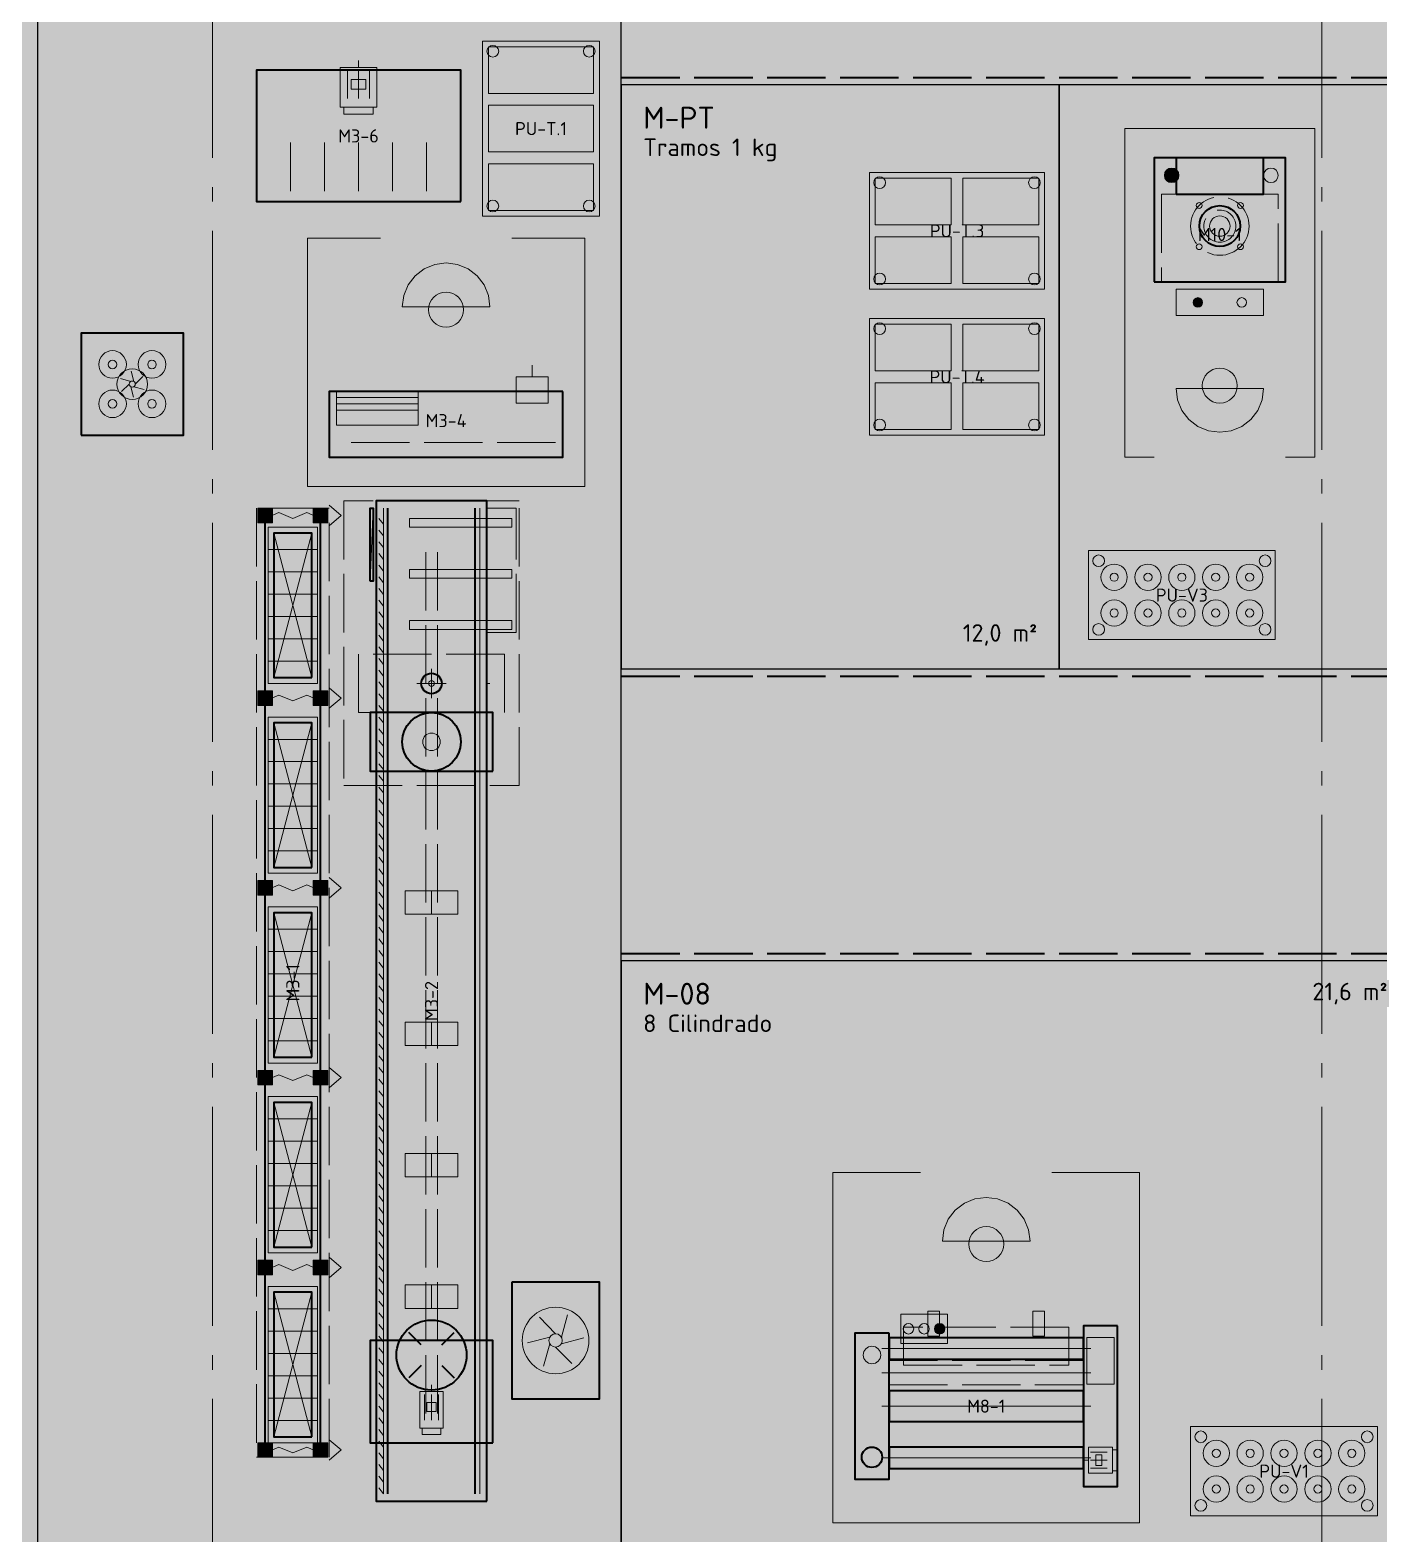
# Model space of a CAD drawing. Header units: millimetres. Extents: x 0 to 1189, y 0 to 841.
# Drawn here: x 222.5 to 314.9, y 510.8 to 613.8 of the extents above; entities that cross this region are included whole.
import ezdxf
from ezdxf.enums import TextEntityAlignment as Align

# ---------------------------------------------------------------- set-up
doc = ezdxf.new("R2010")
doc.units = ezdxf.units.MM
doc.linetypes.add('IRAM-E-TRAZOS', pattern=[5, 4, -1])
doc.linetypes.add('IRAM-F-TRAZO-PUNTO', pattern=[20, 15, -2, 1, -2])
for name, color, linetype, lineweight, true_color in [('A-AREA-TRABAJO', 30, 'CONTINUOUS', 13, 0xeb963c), ('A-EQUIPO', 30, 'CONTINUOUS', 35, 0xe67800), ('A-PASILLO', 2, 'IRAM-E-TRAZOS', 35, 0xd7a500)]:
    doc.layers.add(name, color=color, linetype=linetype, lineweight=lineweight, true_color=true_color)
for name, color, linetype, lineweight in [('A-EJE', 1, 'IRAM-F-TRAZO-PUNTO', 18), ('A-EQUIPO-FINO', 8, 'CONTINUOUS', 13), ('A-EQUIPO-OCULTO', 8, 'IRAM-E-TRAZOS', 13), ('A-EQUIPO-RELLENO', 9, 'CONTINUOUS', 13), ('A-OPERARIO', 6, 'CONTINUOUS', 18), ('A-RELLENO', 9, 'CONTINUOUS', 13), ('A-SECTOR', 1, 'CONTINUOUS', 25), ('A-SECTOR-TXT', 1, 'CONTINUOUS', 25), ('A-SEGURIDAD', 1, 'IRAM-E-TRAZOS', 18), ('A-TEXTO', 7, 'CONTINUOUS', 18)]:
    doc.layers.add(name, color=color, linetype=linetype, lineweight=lineweight)
doc.styles.add('ISO3098', font='isocpeur.ttf')

msp = doc.modelspace()

# ---------------------------------------------------------------- hatches: boundary and pattern name
at = {"layer": 'A-EQUIPO-RELLENO', "true_color": 0xeeeeee}
h = msp.add_hatch(color=7, dxfattribs=at)
h.dxf.hatch_style = 1
h.paths.add_polyline_path([(253.5, 601), (261.5, 601), (261.5, 613), (253.5, 613)])
at = {"layer": 'A-EQUIPO-RELLENO', "true_color": 0xfaecc8}
h = msp.add_hatch(color=7, dxfattribs=at)
h.dxf.hatch_style = 1
h.paths.add_polyline_path([(253.9, 609.4), (261.1, 609.4), (261.1, 612.6), (253.9, 612.6)])
at = {"layer": 'A-EQUIPO-RELLENO', "true_color": 0xd7e1d7}
h = msp.add_hatch(color=7, dxfattribs=at)
h.dxf.hatch_style = 1
h.paths.add_polyline_path([(252, 602), (252, 611), (238, 611), (238, 602)])
at = {"layer": 'A-EQUIPO-RELLENO', "true_color": 0xcdd0d4}
h = msp.add_hatch(color=7, dxfattribs=at)
h.dxf.hatch_style = 1
h.paths.add_polyline_path([(246.25, 608.48), (246.25, 611.18), (243.75, 611.18), (243.75, 608.48)])
at = {"layer": 'A-EQUIPO-RELLENO', "true_color": 0xfaecc8}
h = msp.add_hatch(color=7, dxfattribs=at)
h.dxf.hatch_style = 1
h.paths.add_polyline_path([(253.9, 605.4), (261.1, 605.4), (261.1, 608.6), (253.9, 608.6)])
at = {"layer": 'A-EQUIPO-RELLENO', "true_color": 0xeeeeee}
h = msp.add_hatch(color=7, dxfattribs=at)
h.dxf.hatch_style = 1
h.paths.add_polyline_path([(299.5, 596.5), (308.5, 596.5), (308.5, 605), (299.5, 605)])
at = {"layer": 'A-EQUIPO-RELLENO', "true_color": 0xcdd0d4}
h = msp.add_hatch(color=7, dxfattribs=at)
h.dxf.hatch_style = 1
h.paths.add_polyline_path([(301, 602.5), (307, 602.5), (307, 605), (301, 605)])
at = {"layer": 'A-EQUIPO-RELLENO', "true_color": 0xfaecc8}
h = msp.add_hatch(color=7, dxfattribs=at)
h.dxf.hatch_style = 1
h.paths.add_polyline_path([(253.9, 601.4), (261.1, 601.4), (261.1, 604.6), (253.9, 604.6)])
at = {"layer": 'A-EQUIPO-RELLENO', "true_color": 0xeeeeee}
h = msp.add_hatch(color=7, dxfattribs=at)
h.dxf.hatch_style = 1
h.paths.add_polyline_path([(280, 596), (292, 596), (292, 604), (280, 604)])
at = {"layer": 'A-EQUIPO-RELLENO', "true_color": 0xfaecc8}
h = msp.add_hatch(color=7, dxfattribs=at)
h.dxf.hatch_style = 1
h.paths.add_polyline_path([(280.4, 600.4), (285.6, 600.4), (285.6, 603.6), (280.4, 603.6)])
h = msp.add_hatch(color=7, dxfattribs=at)
h.dxf.hatch_style = 1
h.paths.add_polyline_path([(286.4, 600.4), (291.6, 600.4), (291.6, 603.6), (286.4, 603.6)])
at = {"layer": 'A-EQUIPO-RELLENO', "true_color": 0xffffff}
h = msp.add_hatch(color=7, dxfattribs=at)
h.dxf.hatch_style = 1
h.paths.add_polyline_path([(301.2, 603.8), (301.183, 603.929), (301.133, 604.05), (301.054, 604.154), (300.95, 604.233), (300.829, 604.283), (300.7, 604.3), (300.571, 604.283), (300.45, 604.233), (300.346, 604.154), (300.267, 604.05), (300.217, 603.929), (300.2, 603.8), (300.217, 603.671), (300.267, 603.55), (300.346, 603.446), (300.45, 603.367), (300.571, 603.317), (300.7, 603.3), (300.829, 603.317), (300.95, 603.367), (301.054, 603.446), (301.133, 603.55), (301.183, 603.671)])
at = {"layer": 'A-EQUIPO-RELLENO', "true_color": 0xfaecc8}
h = msp.add_hatch(color=7, dxfattribs=at)
h.dxf.hatch_style = 1
h.paths.add_polyline_path([(280.4, 596.4), (285.6, 596.4), (285.6, 599.6), (280.4, 599.6)])
h = msp.add_hatch(color=7, dxfattribs=at)
h.dxf.hatch_style = 1
h.paths.add_polyline_path([(286.4, 596.4), (291.6, 596.4), (291.6, 599.6), (286.4, 599.6)])
at = {"layer": 'A-EQUIPO-RELLENO', "true_color": 0xfae1f5}
h = msp.add_hatch(color=7, dxfattribs=at)
h.dxf.hatch_style = 1
h.paths.add_polyline_path([(254, 594.8), (253.898, 595.576), (253.598, 596.3), (253.121, 596.921), (252.5, 597.398), (251.776, 597.698), (251, 597.8), (250.224, 597.698), (249.5, 597.398), (248.879, 596.921), (248.402, 596.3), (248.102, 595.576), (248, 594.8), (254, 594.8)])
at = {"layer": 'A-EQUIPO-RELLENO', "true_color": 0xffffff}
h = msp.add_hatch(color=7, dxfattribs=at)
h.dxf.hatch_style = 1
h.paths.add_polyline_path([(249.8, 594.6), (249.841, 594.289), (249.961, 594), (250.151, 593.751), (250.4, 593.561), (250.689, 593.441), (251, 593.4), (251.311, 593.441), (251.6, 593.561), (251.849, 593.751), (252.039, 594), (252.159, 594.289), (252.2, 594.6), (252.159, 594.911), (252.039, 595.2), (251.849, 595.449), (251.6, 595.639), (251.311, 595.759), (251, 595.8), (250.689, 595.759), (250.4, 595.639), (250.151, 595.449), (249.961, 595.2), (249.841, 594.911)])
at = {"layer": 'A-EQUIPO-RELLENO', "true_color": 0xcdd0d4}
h = msp.add_hatch(color=7, dxfattribs=at)
h.dxf.hatch_style = 1
h.paths.add_polyline_path([(301, 594.2), (307, 594.2), (307, 596), (301, 596)])
at = {"layer": 'A-EQUIPO-RELLENO', "true_color": 0xdc2828}
h = msp.add_hatch(color=7, dxfattribs=at)
h.dxf.hatch_style = 1
h.paths.add_polyline_path([(302.824, 595.1), (302.813, 595.184), (302.781, 595.262), (302.729, 595.329), (302.662, 595.381), (302.584, 595.413), (302.5, 595.424), (302.416, 595.413), (302.338, 595.381), (302.271, 595.329), (302.219, 595.262), (302.187, 595.184), (302.176, 595.1), (302.187, 595.016), (302.219, 594.938), (302.271, 594.871), (302.338, 594.819), (302.416, 594.787), (302.5, 594.776), (302.584, 594.787), (302.662, 594.819), (302.729, 594.871), (302.781, 594.938), (302.813, 595.016)])
at = {"layer": 'A-EQUIPO-RELLENO', "true_color": 0xeeeeee}
h = msp.add_hatch(color=7, dxfattribs=at)
h.dxf.hatch_style = 1
h.paths.add_polyline_path([(280, 586), (292, 586), (292, 594), (280, 594)])
at = {"layer": 'A-EQUIPO-RELLENO', "true_color": 0xfaecc8}
h = msp.add_hatch(color=7, dxfattribs=at)
h.dxf.hatch_style = 1
h.paths.add_polyline_path([(280.4, 590.4), (285.6, 590.4), (285.6, 593.6), (280.4, 593.6)])
h = msp.add_hatch(color=7, dxfattribs=at)
h.dxf.hatch_style = 1
h.paths.add_polyline_path([(286.4, 590.4), (291.6, 590.4), (291.6, 593.6), (286.4, 593.6)])
at = {"layer": 'A-EQUIPO-RELLENO', "true_color": 0xe6e6dc}
h = msp.add_hatch(color=7, dxfattribs=at)
h.dxf.hatch_style = 1
h.paths.add_polyline_path([(226, 586), (233, 586), (233, 593), (226, 593)])
at = {"layer": 'A-EQUIPO-RELLENO', "true_color": 0xffffff}
h = msp.add_hatch(color=7, dxfattribs=at)
h.dxf.hatch_style = 1
h.paths.add_polyline_path([(305.2, 589.4), (305.159, 589.711), (305.039, 590), (304.849, 590.249), (304.6, 590.439), (304.311, 590.559), (304, 590.6), (303.689, 590.559), (303.4, 590.439), (303.151, 590.249), (302.961, 590), (302.841, 589.711), (302.8, 589.4), (302.841, 589.089), (302.961, 588.8), (303.151, 588.551), (303.4, 588.361), (303.689, 588.241), (304, 588.2), (304.311, 588.241), (304.6, 588.361), (304.849, 588.551), (305.039, 588.8), (305.159, 589.089)])
at = {"layer": 'A-EQUIPO-RELLENO', "true_color": 0xcdd0d4}
h = msp.add_hatch(color=7, dxfattribs=at)
h.dxf.hatch_style = 1
h.paths.add_polyline_path([(258, 590), (255.8, 590), (255.8, 588.2), (258, 588.2)])
at = {"layer": 'A-EQUIPO-RELLENO', "true_color": 0xfaecc8}
h = msp.add_hatch(color=7, dxfattribs=at)
h.dxf.hatch_style = 1
h.paths.add_polyline_path([(280.4, 586.4), (285.6, 586.4), (285.6, 589.6), (280.4, 589.6)])
h = msp.add_hatch(color=7, dxfattribs=at)
h.dxf.hatch_style = 1
h.paths.add_polyline_path([(286.4, 586.4), (291.6, 586.4), (291.6, 589.6), (286.4, 589.6)])
at = {"layer": 'A-EQUIPO-RELLENO', "true_color": 0xfae1f5}
h = msp.add_hatch(color=7, dxfattribs=at)
h.dxf.hatch_style = 1
h.paths.add_polyline_path([(301, 589.2), (301.102, 588.424), (301.402, 587.7), (301.879, 587.079), (302.5, 586.602), (303.224, 586.302), (304, 586.2), (304.776, 586.302), (305.5, 586.602), (306.121, 587.079), (306.598, 587.7), (306.898, 588.424), (307, 589.2), (301, 589.2)])
at = {"layer": 'A-EQUIPO-RELLENO', "true_color": 0xeedec0}
h = msp.add_hatch(color=7, dxfattribs=at)
h.dxf.hatch_style = 1
h.paths.add_polyline_path([(259, 589), (243, 589), (243, 584.5), (259, 584.5)])
at = {"layer": 'A-EQUIPO-RELLENO', "true_color": 0x969ba0}
h = msp.add_hatch(color=7, dxfattribs=at)
h.dxf.hatch_style = 1
h.paths.add_polyline_path([(239.1, 580), (239.1, 581), (238.1, 581), (238.1, 580)])
h = msp.add_hatch(color=7, dxfattribs=at)
h.dxf.hatch_style = 1
h.paths.add_polyline_path([(242.9, 580), (242.9, 581), (241.9, 581), (241.9, 580)])
at = {"layer": 'A-EQUIPO-RELLENO', "true_color": 0xcdd0d4}
h = msp.add_hatch(color=7, dxfattribs=at)
h.dxf.hatch_style = 1
h.paths.add_polyline_path([(245.8, 576), (245.8, 581), (246, 581), (246, 576)])
at = {"layer": 'A-EQUIPO-RELLENO', "true_color": 0xeeeeee}
h = msp.add_hatch(color=7, dxfattribs=at)
h.dxf.hatch_style = 1
h.paths.add_polyline_path([(253.8, 513), (253.8, 581.5), (246.2, 581.5), (246.2, 513)])
at = {"layer": 'A-EQUIPO-RELLENO', "true_color": 0xcdd0d4}
h = msp.add_hatch(color=7, dxfattribs=at)
h.dxf.hatch_style = 1
h.paths.add_polyline_path([(255.5, 579.7), (255.5, 580.3), (248.5, 580.3), (248.5, 579.7)])
at = {"layer": 'A-EQUIPO-RELLENO', "true_color": 0xeedec0}
h = msp.add_hatch(color=7, dxfattribs=at)
h.dxf.hatch_style = 1
h.paths.add_polyline_path([(242.2, 569), (242.2, 579.7), (238.8, 579.7), (238.8, 569)])
at = {"layer": 'A-EQUIPO-RELLENO', "true_color": 0xeeeeee}
h = msp.add_hatch(color=7, dxfattribs=at)
h.dxf.hatch_style = 1
h.paths.add_polyline_path([(295, 572), (307.8, 572), (307.8, 578.1), (295, 578.1)])
at = {"layer": 'A-EQUIPO-RELLENO', "true_color": 0xcdd0d4}
h = msp.add_hatch(color=7, dxfattribs=at)
h.dxf.hatch_style = 1
h.paths.add_polyline_path([(255.5, 576.2), (255.5, 576.8), (248.5, 576.8), (248.5, 576.2)])
h = msp.add_hatch(color=7, dxfattribs=at)
h.dxf.hatch_style = 1
h.paths.add_polyline_path([(255.5, 572.7), (255.5, 573.3), (248.5, 573.3), (248.5, 572.7)])
at = {"layer": 'A-EQUIPO-RELLENO', "true_color": 0xe2e7ee}
h = msp.add_hatch(color=7, dxfattribs=at)
h.dxf.hatch_style = 1
h.paths.add_polyline_path([(255, 567), (255, 571), (245, 571), (245, 567)])
at = {"layer": 'A-EQUIPO-RELLENO', "true_color": 0x969ba0}
h = msp.add_hatch(color=7, dxfattribs=at)
h.dxf.hatch_style = 1
h.paths.add_polyline_path([(239.1, 567.5), (239.1, 568.5), (238.1, 568.5), (238.1, 567.5)])
h = msp.add_hatch(color=7, dxfattribs=at)
h.dxf.hatch_style = 1
h.paths.add_polyline_path([(242.9, 567.5), (242.9, 568.5), (241.9, 568.5), (241.9, 567.5)])
at = {"layer": 'A-EQUIPO-RELLENO', "true_color": 0xeedec0}
h = msp.add_hatch(color=7, dxfattribs=at)
h.dxf.hatch_style = 1
h.paths.add_polyline_path([(242.2, 556), (242.2, 566.7), (238.8, 566.7), (238.8, 556)])
at = {"layer": 'A-EQUIPO-RELLENO', "true_color": 0xcdd0d4}
h = msp.add_hatch(color=7, dxfattribs=at)
h.dxf.hatch_style = 1
h.paths.add_polyline_path([(254.2, 563), (254.2, 567), (245.8, 567), (245.8, 563)])
at = {"layer": 'A-EQUIPO-RELLENO', "true_color": 0x969ba0}
h = msp.add_hatch(color=7, dxfattribs=at)
h.dxf.hatch_style = 1
h.paths.add_polyline_path([(239.1, 554.5), (239.1, 555.5), (238.1, 555.5), (238.1, 554.5)])
h = msp.add_hatch(color=7, dxfattribs=at)
h.dxf.hatch_style = 1
h.paths.add_polyline_path([(242.9, 554.5), (242.9, 555.5), (241.9, 555.5), (241.9, 554.5)])
at = {"layer": 'A-EQUIPO-RELLENO', "true_color": 0xcdd0d4}
h = msp.add_hatch(color=7, dxfattribs=at)
h.dxf.hatch_style = 1
h.paths.add_polyline_path([(251.8, 553.2), (251.8, 554.8), (248.2, 554.8), (248.2, 553.2)])
at = {"layer": 'A-EQUIPO-RELLENO', "true_color": 0xeedec0}
h = msp.add_hatch(color=7, dxfattribs=at)
h.dxf.hatch_style = 1
h.paths.add_polyline_path([(242.2, 543), (242.2, 553.7), (238.8, 553.7), (238.8, 543)])
at = {"layer": 'A-EQUIPO-RELLENO', "true_color": 0xcdd0d4}
h = msp.add_hatch(color=7, dxfattribs=at)
h.dxf.hatch_style = 1
h.paths.add_polyline_path([(251.8, 544.2), (251.8, 545.8), (248.2, 545.8), (248.2, 544.2)])
at = {"layer": 'A-EQUIPO-RELLENO', "true_color": 0x969ba0}
h = msp.add_hatch(color=7, dxfattribs=at)
h.dxf.hatch_style = 1
h.paths.add_polyline_path([(239.1, 541.5), (239.1, 542.5), (238.1, 542.5), (238.1, 541.5)])
h = msp.add_hatch(color=7, dxfattribs=at)
h.dxf.hatch_style = 1
h.paths.add_polyline_path([(242.9, 541.5), (242.9, 542.5), (241.9, 542.5), (241.9, 541.5)])
at = {"layer": 'A-EQUIPO-RELLENO', "true_color": 0xeedec0}
h = msp.add_hatch(color=7, dxfattribs=at)
h.dxf.hatch_style = 1
h.paths.add_polyline_path([(242.2, 530), (242.2, 540.7), (238.8, 540.7), (238.8, 530)])
at = {"layer": 'A-EQUIPO-RELLENO', "true_color": 0xcdd0d4}
h = msp.add_hatch(color=7, dxfattribs=at)
h.dxf.hatch_style = 1
h.paths.add_polyline_path([(251.8, 535.2), (251.8, 536.8), (248.2, 536.8), (248.2, 535.2)])
at = {"layer": 'A-EQUIPO-RELLENO', "true_color": 0xfae1f5}
h = msp.add_hatch(color=7, dxfattribs=at)
h.dxf.hatch_style = 1
h.paths.add_polyline_path([(291, 530.8), (290.898, 531.576), (290.598, 532.3), (290.121, 532.921), (289.5, 533.398), (288.776, 533.698), (288, 533.8), (287.224, 533.698), (286.5, 533.398), (285.879, 532.921), (285.402, 532.3), (285.102, 531.576), (285, 530.8), (291, 530.8)])
at = {"layer": 'A-EQUIPO-RELLENO', "true_color": 0xffffff}
h = msp.add_hatch(color=7, dxfattribs=at)
h.dxf.hatch_style = 1
h.paths.add_polyline_path([(286.8, 530.6), (286.841, 530.289), (286.961, 530), (287.151, 529.751), (287.4, 529.561), (287.689, 529.441), (288, 529.4), (288.311, 529.441), (288.6, 529.561), (288.849, 529.751), (289.039, 530), (289.159, 530.289), (289.2, 530.6), (289.159, 530.911), (289.039, 531.2), (288.849, 531.449), (288.6, 531.639), (288.311, 531.759), (288, 531.8), (287.689, 531.759), (287.4, 531.639), (287.151, 531.449), (286.961, 531.2), (286.841, 530.911)])
at = {"layer": 'A-EQUIPO-RELLENO', "true_color": 0x969ba0}
h = msp.add_hatch(color=7, dxfattribs=at)
h.dxf.hatch_style = 1
h.paths.add_polyline_path([(239.1, 528.5), (239.1, 529.5), (238.1, 529.5), (238.1, 528.5)])
h = msp.add_hatch(color=7, dxfattribs=at)
h.dxf.hatch_style = 1
h.paths.add_polyline_path([(242.9, 528.5), (242.9, 529.5), (241.9, 529.5), (241.9, 528.5)])
at = {"layer": 'A-EQUIPO-RELLENO', "true_color": 0xeedec0}
h = msp.add_hatch(color=7, dxfattribs=at)
h.dxf.hatch_style = 1
h.paths.add_polyline_path([(242.2, 517), (242.2, 527.7), (238.8, 527.7), (238.8, 517)])
at = {"layer": 'A-EQUIPO-RELLENO', "true_color": 0xcdd0d4}
h = msp.add_hatch(color=7, dxfattribs=at)
h.dxf.hatch_style = 1
h.paths.add_polyline_path([(251.8, 526.2), (251.8, 527.8), (248.2, 527.8), (248.2, 526.2)])
at = {"layer": 'A-EQUIPO-RELLENO', "true_color": 0xd7e6f5}
h = msp.add_hatch(color=7, dxfattribs=at)
h.dxf.hatch_style = 1
h.paths.add_polyline_path([(255.5, 528), (255.5, 520), (261.5, 520), (261.5, 528)])
at = {"layer": 'A-EQUIPO-RELLENO', "true_color": 0xcdd0d4}
h = msp.add_hatch(color=7, dxfattribs=at)
h.dxf.hatch_style = 1
h.paths.add_polyline_path([(285.34, 525.8), (282.14, 525.8), (282.14, 523.8), (285.34, 523.8)])
h = msp.add_hatch(color=7, dxfattribs=at)
h.dxf.hatch_style = 1
h.paths.add_polyline_path([(284.8, 526), (284, 526), (284, 524.284), (284.8, 524.284)])
h = msp.add_hatch(color=7, dxfattribs=at)
h.dxf.hatch_style = 1
h.paths.add_polyline_path([(292, 526), (291.2, 526), (291.2, 524.284), (292, 524.284)])
h = msp.add_hatch(color=7, dxfattribs=at)
h.dxf.hatch_style = 1
h.paths.add_polyline_path([(281.34, 524.5), (279, 524.5), (279, 514.5), (281.34, 514.5)])
at = {"layer": 'A-EQUIPO-RELLENO', "true_color": 0xdc2828}
h = msp.add_hatch(color=7, dxfattribs=at)
h.dxf.hatch_style = 1
h.paths.add_polyline_path([(284.447, 524.8), (284.459, 524.707), (284.495, 524.62), (284.552, 524.545), (284.627, 524.488), (284.713, 524.452), (284.807, 524.44), (284.9, 524.452), (284.987, 524.488), (285.061, 524.545), (285.118, 524.62), (285.154, 524.707), (285.167, 524.8), (285.154, 524.893), (285.118, 524.98), (285.061, 525.055), (284.987, 525.112), (284.9, 525.148), (284.807, 525.16), (284.713, 525.148), (284.627, 525.112), (284.552, 525.055), (284.495, 524.98), (284.459, 524.893)])
at = {"layer": 'A-EQUIPO-RELLENO', "true_color": 0xcdd0d4}
h = msp.add_hatch(color=7, dxfattribs=at)
h.dxf.hatch_style = 1
h.paths.add_polyline_path([(297, 525), (294.66, 525), (294.66, 514), (297, 514)])
h = msp.add_hatch(color=7, dxfattribs=at)
h.dxf.hatch_style = 1
h.paths.add_polyline_path([(254.2, 517), (254.2, 524), (245.8, 524), (245.8, 517)])
at = {"layer": 'A-EQUIPO-RELLENO', "true_color": 0xeeeeee}
h = msp.add_hatch(color=7, dxfattribs=at)
h.dxf.hatch_style = 1
h.paths.add_polyline_path([(294.66, 524.18), (281.34, 524.18), (281.34, 522.724), (294.66, 522.724)])
h = msp.add_hatch(color=7, dxfattribs=at)
h.dxf.hatch_style = 1
h.paths.add_polyline_path([(296.766, 524.2), (294.894, 524.2), (294.894, 521), (296.766, 521)])
at = {"layer": 'A-EQUIPO-RELLENO', "true_color": 0xcdd0d4}
h = msp.add_hatch(color=7, dxfattribs=at)
h.dxf.hatch_style = 1
h.paths.add_polyline_path([(250.8, 518), (250.8, 520.5), (249.2, 520.5), (249.2, 518)])
at = {"layer": 'A-EQUIPO-RELLENO', "true_color": 0xe2e7ee}
h = msp.add_hatch(color=7, dxfattribs=at)
h.dxf.hatch_style = 1
h.paths.add_polyline_path([(294.66, 520.54), (281.34, 520.54), (281.34, 518.46), (294.66, 518.46)])
at = {"layer": 'A-EQUIPO-RELLENO', "true_color": 0xeeeeee}
h = msp.add_hatch(color=7, dxfattribs=at)
h.dxf.hatch_style = 1
h.paths.add_polyline_path([(302, 512), (314.8, 512), (314.8, 518.1), (302, 518.1)])
at = {"layer": 'A-EQUIPO-RELLENO', "true_color": 0x969ba0}
h = msp.add_hatch(color=7, dxfattribs=at)
h.dxf.hatch_style = 1
h.paths.add_polyline_path([(239.1, 516), (239.1, 517), (238.1, 517), (238.1, 516)])
h = msp.add_hatch(color=7, dxfattribs=at)
h.dxf.hatch_style = 1
h.paths.add_polyline_path([(242.9, 516), (242.9, 517), (241.9, 517), (241.9, 516)])
at = {"layer": 'A-EQUIPO-RELLENO', "true_color": 0xeeeeee}
h = msp.add_hatch(color=7, dxfattribs=at)
h.dxf.hatch_style = 1
h.paths.add_polyline_path([(294.66, 516.692), (281.34, 516.692), (281.34, 515.236), (294.66, 515.236)])
at = {"layer": 'A-EQUIPO-RELLENO', "true_color": 0xcdd0d4}
h = msp.add_hatch(color=7, dxfattribs=at)
h.dxf.hatch_style = 1
h.paths.add_polyline_path([(296.649, 516.7), (295.011, 516.7), (295.011, 514.9), (296.649, 514.9)])
at = {"layer": 'A-RELLENO', "true_color": 0xe2e2e2}
h = msp.add_hatch(color=7, dxfattribs=at)
h.dxf.hatch_style = 1
h.paths.add_polyline_path([(173, 420), (223, 420), (223, 690), (173, 690)])
at = {"layer": 'A-RELLENO', "true_color": 0xfde4c8}
h = msp.add_hatch(color=7, dxfattribs=at)
h.dxf.hatch_style = 1
h.paths.add_polyline_path([(223, 494), (263, 494), (263, 630), (223, 630)])
at = {"layer": 'A-RELLENO', "true_color": 0xf6f6f6}
h = msp.add_hatch(color=7, dxfattribs=at)
h.dxf.hatch_style = 1
h.paths.add_polyline_path([(263, 610), (436, 610), (436, 630), (263, 630)])
at = {"layer": 'A-RELLENO', "true_color": 0xfde4c8}
h = msp.add_hatch(color=7, dxfattribs=at)
h.dxf.hatch_style = 1
h.paths.add_polyline_path([(263, 570), (293, 570), (293, 610), (263, 610)])
h = msp.add_hatch(color=7, dxfattribs=at)
h.dxf.hatch_style = 1
h.paths.add_polyline_path([(293, 570), (349, 570), (349, 610), (293, 610)])
at = {"layer": 'A-RELLENO', "true_color": 0xf6f6f6}
h = msp.add_hatch(color=7, dxfattribs=at)
h.dxf.hatch_style = 1
h.paths.add_polyline_path([(263, 550), (436, 550), (436, 570), (263, 570)])
at = {"layer": 'A-RELLENO', "true_color": 0xfde4c8}
h = msp.add_hatch(color=7, dxfattribs=at)
h.dxf.hatch_style = 1
h.paths.add_polyline_path([(263, 510), (317, 510), (317, 550), (263, 550)])

# ---------------------------------------------------------------- linework, layer by layer
at = {"layer": 'A-AREA-TRABAJO'}
for p, q in [((246.5, 599.5), (241.5, 599.5)), ((260.5, 599.5), (255.5, 599.5)), ((297.5, 584.5), (299.5, 584.5)), ((308.5, 584.5), (310.5, 584.5)), ((283.5, 535.5), (277.5, 535.5)), ((298.5, 535.5), (292.5, 535.5))]:
    msp.add_line(p, q, dxfattribs=at)
for points in [[(297.5, 584.5), (297.5, 607), (310.5, 607), (310.5, 584.5)], [(260.5, 599.5), (260.5, 582.5), (241.5, 582.5), (241.5, 599.5)], [(298.5, 535.5), (298.5, 511.5), (277.5, 511.5), (277.5, 535.5)]]:
    msp.add_lwpolyline(points, dxfattribs=at)
at = {"layer": 'A-EJE'}
for p, q in [((235, 185), (235, 696)), ((311, 185), (311, 696)), ((295.16, 523.452), (280.84, 523.452)), ((295.16, 521.788), (280.84, 521.788)), ((295.16, 519.5), (280.84, 519.5)), ((295.16, 515.964), (280.84, 515.964))]:
    msp.add_line(p, q, dxfattribs=at)
at = {"layer": 'A-EQUIPO'}
for p, q in [((238.6, 516), (238.6, 581)), ((242.4, 516), (242.4, 581)), ((247, 513.5), (247, 581)), ((253, 513.5), (253, 581)), ((249.293, 523.707), (248.444, 524.556)), ((250.707, 523.707), (251.556, 524.556)), ((249.293, 522.293), (248.444, 521.444)), ((250.707, 522.293), (251.556, 521.444))]:
    msp.add_line(p, q, dxfattribs=at)
for points in [[(252, 602), (252, 611), (238, 611), (238, 602)], [(299.5, 596.5), (308.5, 596.5), (308.5, 605), (299.5, 605)], [(301, 602.5), (307, 602.5), (307, 605), (301, 605)], [(226, 586), (233, 586), (233, 593), (226, 593)], [(259, 589), (243, 589), (243, 584.5), (259, 584.5)], [(245.8, 576), (245.8, 581), (246, 581), (246, 576)], [(253.8, 513), (253.8, 581.5), (246.2, 581.5), (246.2, 513)], [(241.8, 569.4), (241.8, 579.3), (239.2, 579.3), (239.2, 569.4)], [(254.2, 563), (254.2, 567), (245.8, 567), (245.8, 563)], [(241.8, 556.4), (241.8, 566.3), (239.2, 566.3), (239.2, 556.4)], [(241.8, 543.4), (241.8, 553.3), (239.2, 553.3), (239.2, 543.4)], [(241.8, 530.4), (241.8, 540.3), (239.2, 540.3), (239.2, 530.4)], [(255.5, 528), (255.5, 520), (261.5, 520), (261.5, 528)], [(241.8, 517.4), (241.8, 527.3), (239.2, 527.3), (239.2, 517.4)], [(281.34, 524.5), (279, 524.5), (279, 514.5), (281.34, 514.5)], [(297, 525), (294.66, 525), (294.66, 514), (297, 514)], [(254.2, 517), (254.2, 524), (245.8, 524), (245.8, 517)], [(294.66, 524.18), (281.34, 524.18), (281.34, 522.724), (294.66, 522.724)], [(294.66, 520.54), (281.34, 520.54), (281.34, 518.46), (294.66, 518.46)], [(294.66, 516.692), (281.34, 516.692), (281.34, 515.236), (294.66, 515.236)]]:
    msp.add_lwpolyline(points, close=True, dxfattribs=at)
for centre, radius in [((304, 600.325), 1.4), ((250, 569), 0.7), ((250, 565), 2), ((250, 523), 2.4), ((280.17, 516), 0.7)]:
    msp.add_circle(centre, radius, dxfattribs=at)
at = {"layer": 'A-EQUIPO-FINO'}
for p, q in [((244.25, 609.074), (244.25, 610.964)), ((245, 611.18), (245, 611.666)), ((245, 609.074), (245, 610.964)), ((245.75, 609.074), (245.75, 610.964)), ((240.333, 602.72), (240.333, 606.05)), ((242.667, 602.72), (242.667, 606.05)), ((245, 602.72), (245, 606.05)), ((247.333, 602.72), (247.333, 606.05)), ((249.667, 602.72), (249.667, 606.05)), ((300.31, 603.8), (300.2, 603.8)), ((300.424, 604.076), (300.346, 604.154)), ((300.7, 604.19), (300.7, 604.3)), ((300.7, 603.8), (301.05, 604.05)), ((300.976, 604.076), (301.054, 604.154)), ((301.09, 603.8), (301.2, 603.8)), ((300.424, 603.524), (300.346, 603.446)), ((300.976, 603.524), (301.054, 603.446)), ((256.9, 590), (256.9, 590.8)), ((249.08, 588.575), (243.5, 588.575)), ((249.08, 588.15), (243.5, 588.15)), ((249.08, 587.725), (243.5, 587.725)), ((245.8, 576), (246, 581)), ((246.7, 513.5), (246.7, 581)), ((253.3, 513.5), (253.3, 581)), ((246.7, 579.9), (246.4, 580.3)), ((241.8, 569.4), (239.2, 579.3)), ((239.2, 569.4), (241.8, 579.3)), ((246.7, 579.1), (246.4, 579.5)), ((242.2, 578.171), (238.8, 578.171)), ((246.7, 578.3), (246.4, 578.7)), ((246.7, 577.5), (246.4, 577.9)), ((246.7, 576.7), (246.4, 577.1)), ((242.2, 576.643), (238.8, 576.643)), ((246.7, 575.9), (246.4, 576.3)), ((242.2, 575.114), (238.8, 575.114)), ((246.7, 575.1), (246.4, 575.5)), ((246.7, 574.3), (246.4, 574.7)), ((246.7, 573.5), (246.4, 573.9)), ((242.2, 573.586), (238.8, 573.586)), ((246.7, 572.7), (246.4, 573.1)), ((242.2, 572.057), (238.8, 572.057)), ((246.7, 571.9), (246.4, 572.3)), ((246.7, 571.1), (246.4, 571.5)), ((246.7, 570.3), (246.4, 570.7)), ((242.2, 570.529), (238.8, 570.529)), ((246.7, 569.5), (246.4, 569.9)), ((250, 568), (250, 570)), ((246.7, 568.7), (246.4, 569.1)), ((251, 569), (249, 569)), ((246.7, 567.9), (246.4, 568.3)), ((246.7, 567.1), (246.4, 567.5)), ((246.7, 566.3), (246.4, 566.7)), ((241.8, 556.4), (239.2, 566.3)), ((239.2, 556.4), (241.8, 566.3)), ((246.7, 565.5), (246.4, 565.9)), ((242.2, 565.171), (238.8, 565.171)), ((246.7, 564.7), (246.4, 565.1)), ((242.2, 563.643), (238.8, 563.643)), ((246.7, 563.9), (246.4, 564.3)), ((246.7, 563.1), (246.4, 563.5)), ((246.7, 562.3), (246.4, 562.7)), ((242.2, 562.114), (238.8, 562.114)), ((246.7, 561.5), (246.4, 561.9)), ((242.2, 560.586), (238.8, 560.586)), ((246.7, 560.7), (246.4, 561.1)), ((246.7, 559.9), (246.4, 560.3)), ((246.7, 559.1), (246.4, 559.5)), ((242.2, 559.057), (238.8, 559.057)), ((246.7, 558.3), (246.4, 558.7)), ((242.2, 557.529), (238.8, 557.529)), ((246.7, 557.5), (246.4, 557.9)), ((246.7, 556.7), (246.4, 557.1)), ((246.7, 555.9), (246.4, 556.3)), ((246.7, 555.1), (246.4, 555.5)), ((246.7, 554.3), (246.4, 554.7)), ((250, 553.2), (250, 554.8)), ((241.8, 543.4), (239.2, 553.3)), ((239.2, 543.4), (241.8, 553.3)), ((246.7, 553.5), (246.4, 553.9)), ((242.2, 552.171), (238.8, 552.171)), ((246.7, 552.7), (246.4, 553.1)), ((246.7, 551.9), (246.4, 552.3)), ((246.7, 551.1), (246.4, 551.5)), ((242.2, 550.643), (238.8, 550.643)), ((246.7, 550.3), (246.4, 550.7)), ((242.2, 549.114), (238.8, 549.114)), ((246.7, 549.5), (246.4, 549.9)), ((246.7, 548.7), (246.4, 549.1)), ((246.7, 547.9), (246.4, 548.3)), ((242.2, 547.586), (238.8, 547.586)), ((246.7, 547.1), (246.4, 547.5)), ((242.2, 546.057), (238.8, 546.057)), ((246.7, 546.3), (246.4, 546.7)), ((246.7, 545.5), (246.4, 545.9)), ((246.7, 544.7), (246.4, 545.1)), ((250, 544.2), (250, 545.8)), ((242.2, 544.529), (238.8, 544.529)), ((246.7, 543.9), (246.4, 544.3)), ((246.7, 543.1), (246.4, 543.5)), ((246.7, 542.3), (246.4, 542.7)), ((246.7, 541.5), (246.4, 541.9)), ((246.7, 540.7), (246.4, 541.1)), ((241.8, 530.4), (239.2, 540.3)), ((239.2, 530.4), (241.8, 540.3)), ((246.7, 539.9), (246.4, 540.3)), ((242.2, 539.171), (238.8, 539.171)), ((246.7, 539.1), (246.4, 539.5)), ((246.7, 538.3), (246.4, 538.7)), ((246.7, 537.5), (246.4, 537.9)), ((242.2, 537.643), (238.8, 537.643)), ((246.7, 536.7), (246.4, 537.1)), ((250, 535.2), (250, 536.8)), ((242.2, 536.114), (238.8, 536.114)), ((246.7, 535.9), (246.4, 536.3)), ((242.2, 534.586), (238.8, 534.586)), ((246.7, 535.1), (246.4, 535.5)), ((246.7, 534.3), (246.4, 534.7)), ((246.7, 533.5), (246.4, 533.9)), ((242.2, 533.057), (238.8, 533.057)), ((246.7, 532.7), (246.4, 533.1)), ((242.2, 531.529), (238.8, 531.529)), ((246.7, 531.9), (246.4, 532.3)), ((246.7, 531.1), (246.4, 531.5)), ((246.7, 530.3), (246.4, 530.7)), ((246.7, 529.5), (246.4, 529.9)), ((246.7, 528.7), (246.4, 529.1)), ((246.7, 527.9), (246.4, 528.3)), ((246.7, 527.1), (246.4, 527.5)), ((250, 526.2), (250, 527.8)), ((241.8, 517.4), (239.2, 527.3)), ((239.2, 517.4), (241.8, 527.3)), ((246.7, 526.3), (246.4, 526.7)), ((242.2, 526.171), (238.8, 526.171)), ((246.7, 525.5), (246.4, 525.9)), ((242.2, 524.643), (238.8, 524.643)), ((246.7, 524.7), (246.4, 525.1)), ((246.7, 523.9), (246.4, 524.3)), ((246.7, 523.1), (246.4, 523.5)), ((242.2, 523.114), (238.8, 523.114)), ((246.7, 522.3), (246.4, 522.7)), ((242.2, 521.586), (238.8, 521.586)), ((246.7, 521.5), (246.4, 521.9)), ((246.7, 520.7), (246.4, 521.1)), ((246.7, 519.9), (246.4, 520.3)), ((249.52, 518.55), (249.52, 520.3)), ((250, 520.5), (250, 520.95)), ((250, 518.55), (250, 520.3)), ((250.48, 518.55), (250.48, 520.3)), ((242.2, 520.057), (238.8, 520.057)), ((246.7, 519.1), (246.4, 519.5)), ((242.2, 518.529), (238.8, 518.529)), ((246.7, 518.3), (246.4, 518.7)), ((246.7, 517.5), (246.4, 517.9)), ((246.7, 516.7), (246.4, 517.1)), ((246.7, 515.9), (246.4, 516.3)), ((296.289, 516.34), (295.142, 516.34)), ((246.7, 515.1), (246.4, 515.5)), ((295.011, 515.8), (294.716, 515.8)), ((296.289, 515.8), (295.142, 515.8)), ((296.289, 515.26), (295.142, 515.26)), ((246.7, 514.3), (246.4, 514.7)), ((246.7, 513.5), (246.4, 513.9))]:
    msp.add_line(p, q, dxfattribs=at)
for points in [[(253.5, 601), (261.5, 601), (261.5, 613), (253.5, 613)], [(253.9, 609.4), (261.1, 609.4), (261.1, 612.6), (253.9, 612.6)], [(246.25, 608.48), (246.25, 611.18), (243.75, 611.18), (243.75, 608.48)], [(245.5, 609.695), (245.5, 610.37), (244.5, 610.37), (244.5, 609.695)], [(246, 607.994), (246, 608.48), (244, 608.48), (244, 607.994)], [(253.9, 605.4), (261.1, 605.4), (261.1, 608.6), (253.9, 608.6)], [(253.9, 601.4), (261.1, 601.4), (261.1, 604.6), (253.9, 604.6)], [(280, 596), (292, 596), (292, 604), (280, 604)], [(280.4, 600.4), (285.6, 600.4), (285.6, 603.6), (280.4, 603.6)], [(286.4, 600.4), (291.6, 600.4), (291.6, 603.6), (286.4, 603.6)], [(280.4, 596.4), (285.6, 596.4), (285.6, 599.6), (280.4, 599.6)], [(286.4, 596.4), (291.6, 596.4), (291.6, 599.6), (286.4, 599.6)], [(301, 594.2), (307, 594.2), (307, 596), (301, 596)], [(280, 586), (292, 586), (292, 594), (280, 594)], [(280.4, 590.4), (285.6, 590.4), (285.6, 593.6), (280.4, 593.6)], [(286.4, 590.4), (291.6, 590.4), (291.6, 593.6), (286.4, 593.6)], [(258, 590), (255.8, 590), (255.8, 588.2), (258, 588.2)], [(280.4, 586.4), (285.6, 586.4), (285.6, 589.6), (280.4, 589.6)], [(286.4, 586.4), (291.6, 586.4), (291.6, 589.6), (286.4, 589.6)], [(249.08, 589), (243.5, 589), (243.5, 586.7), (249.08, 586.7)], [(239.1, 580), (239.1, 581), (238.1, 581), (238.1, 580)], [(242.9, 580), (242.9, 581), (241.9, 581), (241.9, 580)], [(255.5, 579.7), (255.5, 580.3), (248.5, 580.3), (248.5, 579.7)], [(242.2, 569), (242.2, 579.7), (238.8, 579.7), (238.8, 569)], [(295, 572), (307.8, 572), (307.8, 578.1), (295, 578.1)], [(255.5, 576.2), (255.5, 576.8), (248.5, 576.8), (248.5, 576.2)], [(255.5, 572.7), (255.5, 573.3), (248.5, 573.3), (248.5, 572.7)], [(239.1, 567.5), (239.1, 568.5), (238.1, 568.5), (238.1, 567.5)], [(242.9, 567.5), (242.9, 568.5), (241.9, 568.5), (241.9, 567.5)], [(242.2, 556), (242.2, 566.7), (238.8, 566.7), (238.8, 556)], [(239.1, 554.5), (239.1, 555.5), (238.1, 555.5), (238.1, 554.5)], [(242.9, 554.5), (242.9, 555.5), (241.9, 555.5), (241.9, 554.5)], [(251.8, 553.2), (251.8, 554.8), (248.2, 554.8), (248.2, 553.2)], [(242.2, 543), (242.2, 553.7), (238.8, 553.7), (238.8, 543)], [(251.8, 544.2), (251.8, 545.8), (248.2, 545.8), (248.2, 544.2)], [(239.1, 541.5), (239.1, 542.5), (238.1, 542.5), (238.1, 541.5)], [(242.9, 541.5), (242.9, 542.5), (241.9, 542.5), (241.9, 541.5)], [(242.2, 530), (242.2, 540.7), (238.8, 540.7), (238.8, 530)], [(251.8, 535.2), (251.8, 536.8), (248.2, 536.8), (248.2, 535.2)], [(239.1, 528.5), (239.1, 529.5), (238.1, 529.5), (238.1, 528.5)], [(242.9, 528.5), (242.9, 529.5), (241.9, 529.5), (241.9, 528.5)], [(242.2, 517), (242.2, 527.7), (238.8, 527.7), (238.8, 517)], [(251.8, 526.2), (251.8, 527.8), (248.2, 527.8), (248.2, 526.2)], [(285.34, 525.8), (282.14, 525.8), (282.14, 523.8), (285.34, 523.8)], [(284.8, 526), (284, 526), (284, 524.284), (284.8, 524.284)], [(292, 526), (291.2, 526), (291.2, 524.284), (292, 524.284)], [(296.766, 524.2), (294.894, 524.2), (294.894, 521), (296.766, 521)], [(250.8, 518), (250.8, 520.5), (249.2, 520.5), (249.2, 518)], [(250.32, 519.125), (250.32, 519.75), (249.68, 519.75), (249.68, 519.125)], [(302, 512), (314.8, 512), (314.8, 518.1), (302, 518.1)], [(250.64, 517.55), (250.64, 518), (249.36, 518), (249.36, 517.55)], [(239.1, 516), (239.1, 517), (238.1, 517), (238.1, 516)], [(242.9, 516), (242.9, 517), (241.9, 517), (241.9, 516)], [(296.649, 516.7), (295.011, 516.7), (295.011, 514.9), (296.649, 514.9)], [(295.912, 516.16), (295.502, 516.16), (295.502, 515.44), (295.912, 515.44)], [(296.944, 516.52), (296.649, 516.52), (296.649, 515.08), (296.944, 515.08)]]:
    msp.add_lwpolyline(points, close=True, dxfattribs=at)
for points in [[(229.605, 589.682), (229.422, 590.389)], [(229.395, 589.682), (228.691, 589.877)], [(229.29, 589.5), (228.769, 588.988)], [(229.395, 589.318), (229.578, 588.611)], [(229.605, 589.318), (230.309, 589.123)], [(229.71, 589.5), (230.231, 590.012)], [(242.4, 580.3), (241.45, 580.7), (240.5, 580.3), (239.55, 580.7), (238.6, 580.3)], [(242.4, 567.8), (241.45, 568.2), (240.5, 567.8), (239.55, 568.2), (238.6, 567.8)], [(242.4, 554.8), (241.45, 555.2), (240.5, 554.8), (239.55, 555.2), (238.6, 554.8)], [(242.4, 541.8), (241.45, 542.2), (240.5, 541.8), (239.55, 542.2), (238.6, 541.8)], [(242.4, 528.8), (241.45, 529.2), (240.5, 528.8), (239.55, 529.2), (238.6, 528.8)], [(258.5, 524.456), (257.388, 525.588)], [(258.895, 524.228), (259.319, 525.756)], [(258.105, 524.228), (256.569, 523.831)], [(258.105, 523.772), (257.681, 522.244)], [(258.5, 523.544), (259.612, 522.412)], [(258.895, 523.772), (260.431, 524.169)], [(242.4, 516.3), (241.45, 516.7), (240.5, 516.3), (239.55, 516.7), (238.6, 516.3)]]:
    msp.add_lwpolyline(points, dxfattribs=at)
for centre, radius in [((254.2, 612.3), 0.4), ((260.8, 612.3), 0.4), ((280.7, 603.3), 0.4), ((291.3, 603.3), 0.4), ((300.7, 603.8), 0.5), ((307.5, 603.8), 0.5), ((254.2, 601.7), 0.4), ((260.8, 601.7), 0.4), ((302.586, 601.739), 0.2), ((305.414, 601.739), 0.2), ((304, 600.325), 0.7), ((302.586, 598.911), 0.2), ((305.414, 598.911), 0.2), ((280.7, 596.7), 0.4), ((291.3, 596.7), 0.4), ((302.5, 595.1), 0.324), ((305.5, 595.1), 0.324), ((280.7, 593.3), 0.4), ((291.3, 593.3), 0.4), ((228.15, 590.85), 0.945), ((230.85, 590.85), 0.945), ((228.15, 590.85), 0.294), ((229.5, 589.5), 1.05), ((230.85, 590.85), 0.294), ((229.5, 589.5), 0.21), ((228.15, 588.15), 0.945), ((228.15, 588.15), 0.294), ((230.85, 588.15), 0.945), ((230.85, 588.15), 0.294), ((280.7, 586.7), 0.4), ((291.3, 586.7), 0.4), ((295.7, 577.4), 0.4), ((296.76, 576.275), 0.9), ((299.08, 576.275), 0.9), ((301.4, 576.275), 0.9), ((303.72, 576.275), 0.9), ((306.04, 576.275), 0.9), ((307.1, 577.4), 0.4), ((296.76, 576.275), 0.28), ((299.08, 576.275), 0.28), ((301.4, 576.275), 0.28), ((303.72, 576.275), 0.28), ((306.04, 576.275), 0.28), ((296.76, 573.825), 0.9), ((296.76, 573.825), 0.28), ((299.08, 573.825), 0.9), ((299.08, 573.825), 0.28), ((301.4, 573.825), 0.9), ((301.4, 573.825), 0.28), ((303.72, 573.825), 0.9), ((303.72, 573.825), 0.28), ((306.04, 573.825), 0.9), ((306.04, 573.825), 0.28), ((295.7, 572.7), 0.4), ((307.1, 572.7), 0.4), ((250, 569), 0.2), ((250, 565), 0.6), ((258.5, 524), 2.28), ((258.5, 524), 0.456), ((282.673, 524.8), 0.36), ((283.74, 524.8), 0.36), ((284.807, 524.8), 0.36), ((280.17, 523), 0.6), ((302.7, 517.4), 0.4), ((303.76, 516.275), 0.9), ((306.08, 516.275), 0.9), ((308.4, 516.275), 0.9), ((310.72, 516.275), 0.9), ((313.04, 516.275), 0.9), ((314.1, 517.4), 0.4), ((303.76, 516.275), 0.28), ((306.08, 516.275), 0.28), ((308.4, 516.275), 0.28), ((310.72, 516.275), 0.28), ((313.04, 516.275), 0.28), ((303.76, 513.825), 0.9), ((303.76, 513.825), 0.28), ((306.08, 513.825), 0.9), ((306.08, 513.825), 0.28), ((308.4, 513.825), 0.9), ((308.4, 513.825), 0.28), ((310.72, 513.825), 0.9), ((310.72, 513.825), 0.28), ((313.04, 513.825), 0.9), ((313.04, 513.825), 0.28), ((302.7, 512.7), 0.4), ((314.1, 512.7), 0.4)]:
    msp.add_circle(centre, radius, dxfattribs=at)
at = {"layer": 'A-EQUIPO-OCULTO'}
for p, q in [((258.5, 585.5), (243.5, 585.5)), ((249.6, 519), (249.6, 578.5)), ((250.4, 519), (250.4, 578.5)), ((253.8, 569), (254, 569))]:
    msp.add_line(p, q, dxfattribs=at)
for points in [[(243, 516), (243, 581), (238, 581), (238, 516)], [(255.8, 572.5), (255.8, 581), (253.8, 581), (253.8, 572.5)], [(255, 567), (255, 571), (245, 571), (245, 567)], [(293.66, 524.908), (282.34, 524.908), (282.34, 522.308), (293.66, 522.308)], [(294.66, 522.62), (281.34, 522.62), (281.34, 520.956), (294.66, 520.956)]]:
    msp.add_lwpolyline(points, close=True, dxfattribs=at)
for radius in [2, 1.1]:
    msp.add_circle((304, 600.325), radius, dxfattribs=at)
at = {"layer": 'A-OPERARIO'}
for points in [[(254, 594.8), (253.898, 595.576), (253.598, 596.3), (253.121, 596.921), (252.5, 597.398), (251.776, 597.698), (251, 597.8), (250.224, 597.698), (249.5, 597.398), (248.879, 596.921), (248.402, 596.3), (248.102, 595.576), (248, 594.8)], [(301, 589.2), (301.102, 588.424), (301.402, 587.7), (301.879, 587.079), (302.5, 586.602), (303.224, 586.302), (304, 586.2), (304.776, 586.302), (305.5, 586.602), (306.121, 587.079), (306.598, 587.7), (306.898, 588.424), (307, 589.2)], [(291, 530.8), (290.898, 531.576), (290.598, 532.3), (290.121, 532.921), (289.5, 533.398), (288.776, 533.698), (288, 533.8), (287.224, 533.698), (286.5, 533.398), (285.879, 532.921), (285.402, 532.3), (285.102, 531.576), (285, 530.8)]]:
    msp.add_lwpolyline(points, close=True, dxfattribs=at)
for centre in [(251, 594.6), (304, 589.4), (288, 530.6)]:
    msp.add_circle(centre, 1.2, dxfattribs=at)
at = {"layer": 'A-PASILLO'}
for p, q in [((263, 610.5), (436, 610.5)), ((263, 569.5), (436, 569.5)), ((263, 550.5), (436, 550.5))]:
    msp.add_line(p, q, dxfattribs=at)
at = {"layer": 'A-SECTOR'}
for points in [[(223, 494), (263, 494), (263, 630), (223, 630)], [(263, 570), (293, 570), (293, 610), (263, 610)], [(293, 570), (349, 570), (349, 610), (293, 610)], [(263, 510), (317, 510), (317, 550), (263, 550)]]:
    msp.add_lwpolyline(points, close=True, dxfattribs=at)
at = {"layer": 'A-SEGURIDAD'}
for points in [[(300, 596.5), (308, 596.5), (308, 602.5), (300, 602.5)], [(256, 562), (256, 581.5), (244, 581.5), (244, 562)]]:
    msp.add_lwpolyline(points, close=True, dxfattribs=at)
for points in [[(243, 579.8), (243.8, 580.5), (243, 581.2)], [(243, 567.3), (243.8, 568), (243, 568.7)], [(243, 554.3), (243.8, 555), (243, 555.7)], [(243, 541.3), (243.8, 542), (243, 542.7)], [(243, 528.3), (243.8, 529), (243, 529.7)], [(243, 515.8), (243.8, 516.5), (243, 517.2)]]:
    msp.add_lwpolyline(points, dxfattribs=at)

# ---------------------------------------------------------------- texts
at = {"layer": 'A-SECTOR-TXT', "style": 'ISO3098'}
for s, height, p in [('M-PT', 1.5, (264.5, 608.5)), ('Tramos 1 kg', 1.2, (264.5, 606.325)), ('M-08', 1.5, (264.5, 548.5)), ('8 Cilindrado', 1.2, (264.5, 546.325))]:
    msp.add_text(s, height=height, dxfattribs=at).set_placement(p, align=Align.TOP_LEFT)
msp.add_text('12,0 m²', height=1.2, dxfattribs=at).set_placement((291.5, 571.5), align=Align.BOTTOM_RIGHT)
msp.add_text('21,6 m²', height=1.2, dxfattribs=at).set_placement((315.5, 548.5), align=Align.TOP_RIGHT)
at = {"layer": 'A-TEXTO', "style": 'ISO3098'}
for s, p in [('M3-6', (245, 606.5)), ('PU-T.1', (257.5, 607)), ('PU-T.3', (286, 600)), ('M10-1', (304, 599.75)), ('PU-T.4', (286, 590)), ('M3-4', (251, 587)), ('PU-V3', (301.4, 575.05)), ('M8-1', (288, 519.5)), ('PU-V1', (308.4, 515.05))]:
    msp.add_text(s, height=0.9, dxfattribs=at).set_placement(p, align=Align.MIDDLE_CENTER)
for s, p in [('M3-1', (240.5, 548.5)), ('M3-2', (250, 547.25))]:
    msp.add_text(s, height=0.9, rotation=90, dxfattribs=at).set_placement(p, align=Align.MIDDLE_CENTER)

doc.saveas('drawing.dxf')
